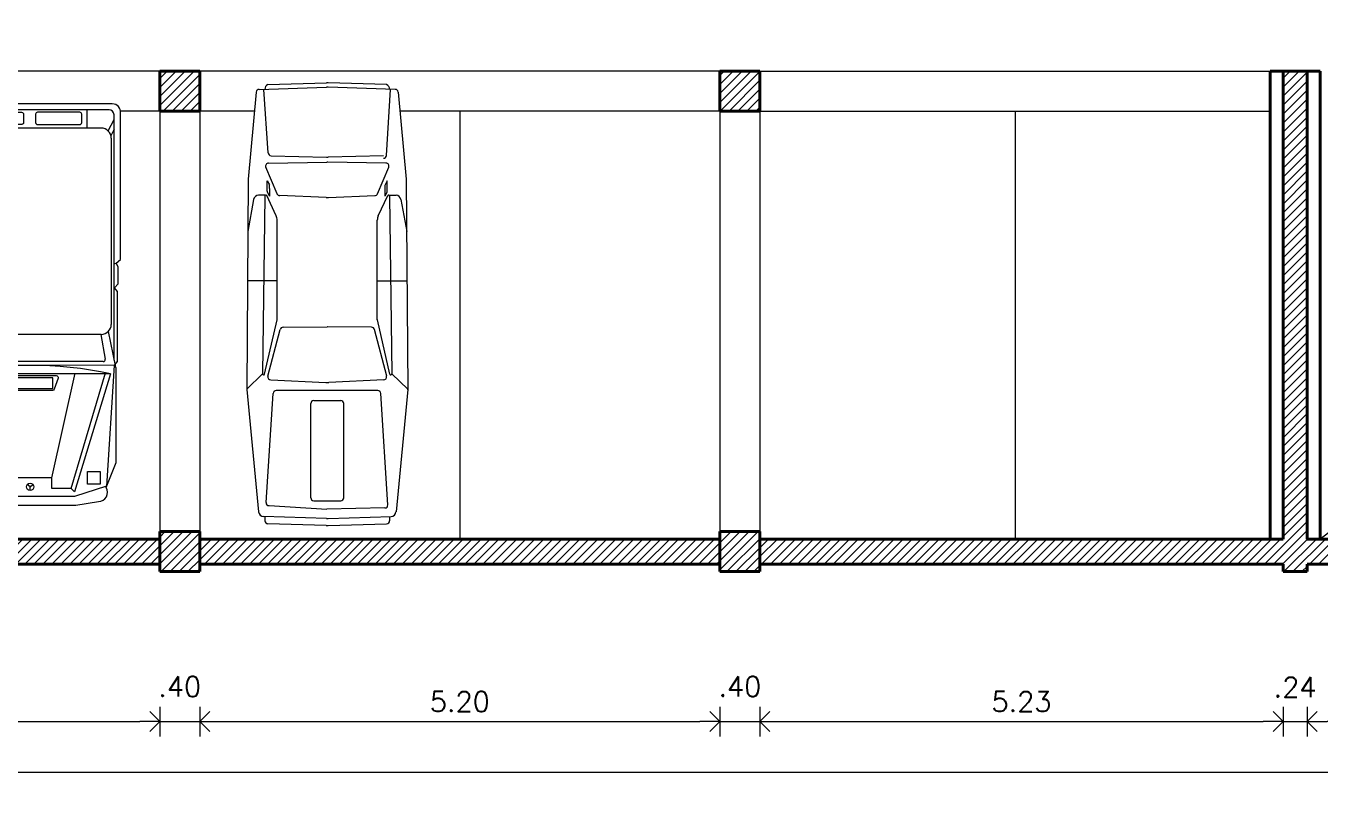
# Model space of a CAD drawing. Extents: x 952 to 1351, y -109 to 188.
# Drawn here: x 1105.23 to 1118.17, y 60.45 to 68.05 of the extents above; entities that cross this region are included whole.
import ezdxf

# ---------------------------------------------------------------- set-up
doc = ezdxf.new("R2010")
doc.units = 0
doc.header["$LTSCALE"] = 0.5
doc.layers.get('0').update_dxf_attribs({"linetype": 'CONTINUOUS'})
doc.layers.get('Defpoints').update_dxf_attribs({"linetype": 'CONTINUOUS'})
for name, color, linetype, lineweight in [('Acotaciones', 9, 'CONTINUOUS', 9), ('Detalles 01', 8, 'CONTINUOUS', 9), ('Muros corte', 7, 'CONTINUOUS', 40), ('Tratamiento pisos', 251, 'CONTINUOUS', 9), ('Vehículos', 155, 'CONTINUOUS', 13)]:
    doc.layers.add(name, color=color, linetype=linetype, lineweight=lineweight)
doc.styles.add('Texto 2 mm', font='simplex.shx', dxfattribs={"height": 0.2})
doc.dimstyles.new('Primera línea', dxfattribs={"dimscale": 0, "dimtxt": 0.2, "dimasz": 0.2, "dimexe": 0.15, "dimexo": 0, "dimgap": 0.1, "dimtad": 1, "dimzin": 4, "dimdsep": 46, "dimtxsty": 'Texto 2 mm', "dimblk": 'OPEN90', "dimcen": 2.5, "dimclrd": 256, "dimclre": 256, "dimclrt": 256, "dimadec": 0, "dimazin": 0, "dimtfac": 1, "dimtmove": 2, "dimatfit": 3, "dimldrblk": 'OPEN90', "dimfxl": 1, "dimtolj": 1, "dimtzin": 0, "dimlwd": -1, "dimlwe": -1, "dimarcsym": 0})
doc.dimstyles.new('Segunda línea', dxfattribs={"dimscale": 0, "dimtxt": 0.2, "dimasz": 0.2, "dimexe": 0.15, "dimexo": 0.5, "dimgap": 0.1, "dimtad": 1, "dimzin": 4, "dimdsep": 46, "dimtxsty": 'Texto 2 mm', "dimblk": 'OPEN90', "dimcen": 2.5, "dimclrd": 256, "dimclre": 256, "dimclrt": 256, "dimadec": 0, "dimazin": 0, "dimtfac": 1, "dimtmove": 2, "dimatfit": 3, "dimldrblk": 'OPEN90', "dimfxl": 1, "dimtolj": 1, "dimtzin": 0, "dimlwd": -1, "dimlwe": -1, "dimarcsym": 0})
pattern_1 = [(45, (60.324364, -0.67804), (-0.0449012806, 0.0449012806), [])]

# ---------------------------------------------------------------- blocks, each defined once
blk = doc.blocks.new('A$C30F00F99')
for p, q in [((0.065, 1.448), (0.065, 3.9)), ((1.704, 3.95), (0.115, 3.95)), ((1.754, 1.448), (1.754, 3.9)), ((1.626, 3.768), (0.193, 3.768)), ((0.093, 3.668), (0.093, 1.807)), ((1.726, 3.668), (1.726, 1.807)), ((0.122, 1.736), (0.054, 1.395)), ((0.198, 1.707), (0.152, 1.458)), ((1.626, 1.707), (0.193, 1.707)), ((1.621, 1.707), (1.667, 1.458)), ((1.697, 1.736), (1.765, 1.395)), ((1.647, 1.435), (0.172, 1.435)), ((1.765, 1.395), (0.056, 1.399)), ((0.495, 0.168), (0.152, 1.323)), ((1.134, 0.274), (1.367, 1.319)), ((1.326, 0.168), (1.669, 1.323)), ((1.72, 1.313), (1.36, 0.134)), ((1.144, 1.274), (0.676, 1.274)), ((0.676, 1.274), (0.676, 1.166)), ((0.676, 1.166), (1.144, 1.166)), ((1.144, 1.166), (1.144, 1.274)), ((0.33, 0.336), (0.205, 0.336)), ((0.205, 0.336), (0.205, 0.209)), ((0.33, 0.209), (0.33, 0.336)), ((1.134, 0.274), (0.687, 0.274)), ((1.134, 0.168), (1.134, 0.274)), ((1.489, 0.209), (1.489, 0.336)), ((1.489, 0.336), (1.614, 0.336)), ((1.614, 0.336), (1.614, 0.209)), ((0.205, 0.209), (0.33, 0.209)), ((0.915, 0.184), (0.885, 0.206)), ((0.915, 0.184), (0.944, 0.206)), ((0.915, 0.148), (0.915, 0.184)), ((1.326, 0.168), (1.134, 0.168)), ((1.36, 0.134), (1.326, 0.168)), ((1.614, 0.209), (1.489, 0.209))]:
    blk.add_line(p, q)
for points in [[(0, 3.918), (0, 2.454), (0.044, 2.417), (0.023, 2.383), (0.023, 2.211), (0.06, 2.172), (0.031, 2.135), (0.031, 1.436), (0.058, 1.402), (0.043, 1.368), (0.043, 0.425), (0.145, 0.177, 0.590762), (0.221, 0.036), (0.448, 0), (1.372, 0), (1.598, 0.036, 0.590762), (1.675, 0.177), (1.776, 0.425), (1.776, 1.368), (1.762, 1.402), (1.789, 1.436), (1.789, 2.135), (1.76, 2.172), (1.796, 2.211), (1.796, 2.383), (1.775, 2.417), (1.819, 2.454), (1.819, 3.918, 0.468554), (1.737, 4.009), (0.082, 4.009, 0.468554)], [(0.387, 3.906, -0.414214), (0.407, 3.926), (0.83, 3.926, -0.414214), (0.85, 3.906), (0.85, 3.823, -0.414214), (0.83, 3.803), (0.407, 3.803, -0.414214), (0.387, 3.823)], [(1.432, 3.906, 0.414214), (1.412, 3.926), (0.99, 3.926, 0.414214), (0.97, 3.906), (0.97, 3.823, 0.414214), (0.99, 3.803), (1.412, 3.803, 0.414214), (1.432, 3.823)], [(0.645, 1.295), (0.841, 1.295), (0.98, 1.295), (1.176, 1.295, -0.515671), (1.195, 1.269), (1.157, 1.159, -0.319548), (1.138, 1.145), (0.962, 1.145), (0.859, 1.145), (0.683, 1.145, -0.319548), (0.664, 1.159), (0.626, 1.269, -0.515671)]]:
    blk.add_lwpolyline(points, format="xyb", close=True)
for points in [[(1.485, 3.768), (1.485, 3.95)], [(1.695, 3.74), (1.754, 3.855)], [(1.754, 3.688), (1.754, 3.756), (1.723, 3.692)], [(1.754, 2.412), (1.775, 2.417)], [(0.064, 1.395), (0.141, 0.189), (0.461, 0.086)], [(0.101, 1.313), (0.461, 0.134), (0.495, 0.168), (0.687, 0.168), (0.687, 0.274), (0.454, 1.319)], [(1.72, 1.313), (0.101, 1.313)], [(1.757, 1.395), (1.68, 0.189), (1.36, 0.086)], [(1.36, 0.086), (0.461, 0.086)]]:
    blk.add_lwpolyline(points)
blk.add_lwpolyline([(1.72, 1.313, 0.103517), (0.101, 1.313, -1.887166)], format="xyb")
blk.add_circle((0.915, 0.184), 0.0367)
for centre, radius, start, end in [((0.115, 3.9), 0.05, 90, 180), ((1.704, 3.9), 0.05, 0, 90), ((0.193, 3.668), 0.1, 90, 180), ((1.626, 3.668), 0.1, 0, 90), ((0.193, 1.807), 0.1, 180, 270), ((1.626, 1.807), 0.1, 270, 0), ((0.172, 1.455), 0.02, 169.5085, 270), ((1.647, 1.455), 0.02, 270, 10.4915)]:
    blk.add_arc(centre, radius, start, end)
blk = doc.blocks.new('R12 planta')
for p, q in [((-1.058, 0.826), (-2.28, 0.709)), ((1.041, 0.813), (-1.055, 0.826)), ((-0.901, 0.668), (-1.053, 0.826)), ((0.027, 0.523), (0.027, 0.819)), ((0.843, 0.758), (0.52, 0.816)), ((1.915, 0.732), (1.043, 0.812)), ((-2.345, 0.031), (-2.325, 0.659)), ((-0.903, 0.648), (-0.362, 0.523)), ((0.876, 0.646), (-0.901, 0.668)), ((0.884, 0.646), (0.884, 0.709)), ((1.307, 0.614), (1.942, 0.655)), ((1.942, 0.702), (1.963, 0.031)), ((-2.417, 0.032), (-2.398, 0.616)), ((-2.325, 0.646), (-2.368, 0.646)), ((-2.217, 0.604), (-2.254, 0.025)), ((-2.187, 0.634), (-1.097, 0.563)), ((-1.068, -0.483), (-1.068, 0.533)), ((-0.96, 0.587), (-0.986, 0.036)), ((-0.924, 0.616), (-0.459, 0.494)), ((-0.36, 0.523), (0.635, 0.523)), ((0.678, 0.532), (0.88, 0.627)), ((0.912, 0.619), (0.873, 0.598)), ((0.951, 0.598), (0.873, 0.598)), ((0.898, 0.524), (1.165, 0.637)), ((0.926, 0.623), (1.028, 0.623)), ((1.028, 0.623), (0.989, 0.601)), ((1.206, 0.609), (1.215, 0.027)), ((1.279, 0.584), (1.263, 0.031)), ((1.99, 0.616), (2.008, 0.031)), ((-0.435, 0.464), (-0.432, 0.024)), ((0.861, 0.034), (0.88, 0.497)), ((-2.169, 0.157), (-2.169, -0.112)), ((-2.139, 0.187), (-1.198, 0.187)), ((-1.168, 0.157), (-1.168, -0.112)), ((-2.417, 0.013), (-2.398, -0.571)), ((-2.345, 0.013), (-2.325, -0.615)), ((-2.241, -0.554), (-2.254, 0.025)), ((-0.96, -0.542), (-0.986, 0.008)), ((-0.435, -0.42), (-0.432, 0.02)), ((0.861, 0.01), (0.88, -0.452)), ((1.206, -0.565), (1.215, 0.018)), ((1.279, -0.539), (1.263, 0.014)), ((1.942, -0.658), (1.963, 0.013)), ((1.99, -0.571), (2.008, 0.013)), ((-2.139, -0.142), (-1.198, -0.142)), ((-2.211, -0.584), (-1.097, -0.513)), ((-0.924, -0.572), (-0.459, -0.449)), ((-0.903, -0.604), (-0.362, -0.479)), ((-0.36, -0.478), (0.635, -0.478)), ((0.027, -0.478), (0.027, -0.775)), ((0.678, -0.488), (0.88, -0.582)), ((0.898, -0.48), (1.165, -0.592)), ((-2.325, -0.601), (-2.368, -0.601)), ((-0.901, -0.624), (-1.053, -0.782)), ((0.876, -0.601), (-0.901, -0.624)), ((0.912, -0.575), (0.873, -0.553)), ((0.951, -0.553), (0.873, -0.553)), ((0.884, -0.601), (0.884, -0.665)), ((0.926, -0.578), (1.028, -0.578)), ((1.028, -0.578), (0.989, -0.557)), ((1.282, -0.569), (1.942, -0.611)), ((-1.058, -0.782), (-2.28, -0.665)), ((1.041, -0.768), (-1.055, -0.782)), ((0.843, -0.714), (0.52, -0.772)), ((1.915, -0.688), (1.043, -0.768))]:
    blk.add_line(p, q)
for centre, radius, start, end in [((-1.056, 0.796), 0.03, 89.6203, 95.4727), ((1.04, 0.783), 0.03, 84.7226, 89.6203), ((-2.275, 0.659), 0.05, 95.4727, 180), ((-0.901, 0.658), 0.01, 90, 258.9881), ((0.834, 0.709), 0.05, 0, 79.9012), ((1.912, 0.702), 0.03, 0, 84.7226), ((-2.368, 0.616), 0.03, 90, 180), ((-2.187, 0.604), 0.03, 90, 180), ((-1.098, 0.533), 0.03, 0, 86.3747), ((-0.93, 0.587), 0.03, 78.6827, 180), ((-0.357, 0.553), 0.03, 258.9881, 270), ((-0.36, 0.533), 0.01, 256.9832, 270), ((0.635, 0.623), 0.1, 270, 295.0315), ((0.876, 0.636), 0.01, 295.0315, 90), ((0.91, 0.497), 0.03, 112.8473, 180), ((0.926, 0.593), 0.03, 90, 117.7651), ((0.952, 0.802), 0.204, 269.9335, 280.5642), ((1.176, 0.609), 0.03, 0, 112.8473), ((1.309, 0.584), 0.03, 93.6171, 180), ((1.944, 0.596), 0.0501, 23.6099, 92.4957), ((-0.465, 0.464), 0.03, 0, 78.6827), ((-2.139, 0.157), 0.03, 90, 180), ((-1.198, 0.157), 0.03, 0, 90), ((-2.117, 0.022), 0.3, 178.1825, 181.8175), ((-2.045, 0.022), 0.3, 178.2216, 181.7784), ((-0.686, 0.022), 0.3, 177.2761, 182.7239), ((-0.732, 0.022), 0.3, 359.5958, 0.4042), ((1.161, 0.022), 0.3, 177.6755, 182.3245), ((0.915, 0.022), 0.3, 359.1475, 0.8525), ((1.563, 0.022), 0.3, 178.3902, 181.6098), ((1.663, 0.022), 0.3, 358.2407, 1.7593), ((1.708, 0.022), 0.3, 358.2407, 1.7593), ((-2.139, -0.112), 0.03, 180, 270), ((-1.198, -0.112), 0.03, 270, 0), ((-1.098, -0.483), 0.03, 273.6253, 0), ((-0.465, -0.42), 0.03, 281.3173, 0), ((-0.357, -0.508), 0.03, 90, 101.0119), ((-0.36, -0.488), 0.01, 90, 103.0168), ((0.635, -0.578), 0.1, 64.9685, 90), ((0.91, -0.452), 0.03, 180, 247.1527), ((-2.368, -0.571), 0.03, 180, 270), ((-2.275, -0.615), 0.05, 180, 264.5273), ((-2.211, -0.554), 0.03, 180, 270), ((-0.93, -0.542), 0.03, 180, 281.3173), ((-0.901, -0.614), 0.01, 101.0119, 270), ((0.876, -0.591), 0.01, 270, 64.9685), ((0.926, -0.548), 0.03, 242.2349, 270), ((0.952, -0.757), 0.204, 79.4358, 90.0665), ((1.176, -0.565), 0.03, 247.1527, 0), ((1.283, -0.539), 0.03, 180, 266.3829), ((1.944, -0.551), 0.0501, 267.5043, 336.3901), ((0.834, -0.665), 0.05, 280.0988, 0), ((1.04, -0.738), 0.03, 270.3797, 275.2774), ((1.912, -0.658), 0.03, 275.2774, 0), ((-1.056, -0.752), 0.03, 264.5273, 270.3797)]:
    blk.add_arc(centre, radius, start, end)
blk = doc.blocks.new('_Open90')
at = {"color": 0, "linetype": 'ByBlock', "lineweight": -2}
for p, q in [((0, 0), (-1, 0)), ((-0.5, 0.5), (0, 0)), ((0, 0), (-0.5, -0.5))]:
    blk.add_line(p, q, dxfattribs=at)
blk = doc.blocks.new('*D471')
at = {"layer": 'Acotaciones', "transparency": 16777216}
for p, q in [((1101.47, 61.252), (1101.47, 60.953)), ((1106.57, 61.252), (1106.57, 60.953)), ((1101.67, 61.103), (1106.37, 61.103))]:
    blk.add_line(p, q, dxfattribs=at)
at = {"layer": 'Defpoints', "color": 0, "transparency": 16777216}
for p in [(1101.47, 61.252), (1106.57, 61.252), (1106.57, 61.103)]:
    blk.add_point(p, dxfattribs=at)
at = {"layer": 'Acotaciones', "transparency": 16777216, "xscale": 0.2, "yscale": 0.2, "zscale": 0.2, "rotation": 180}
blk.add_blockref('_Open90', (1101.47, 61.103), dxfattribs=at)
at = {"layer": 'Acotaciones', "transparency": 16777216, "xscale": 0.2, "yscale": 0.2, "zscale": 0.2}
blk.add_blockref('_Open90', (1106.57, 61.103), dxfattribs=at)
at = {"layer": 'Acotaciones', "transparency": 16777216, "insert": (1104.02, 61.303), "char_height": 0.2, "attachment_point": 5, "style": 'Texto 2 mm'}
blk.add_mtext('\\A1;5.10', dxfattribs=at)
blk = doc.blocks.new('*D472')
at = {"layer": 'Acotaciones', "transparency": 16777216}
for p, q in [((1106.97, 61.252), (1106.97, 60.953)), ((1112.17, 61.252), (1112.17, 60.953)), ((1107.17, 61.103), (1111.97, 61.103))]:
    blk.add_line(p, q, dxfattribs=at)
at = {"layer": 'Defpoints', "color": 0, "transparency": 16777216}
for p in [(1106.97, 61.252), (1112.17, 61.252), (1112.17, 61.103)]:
    blk.add_point(p, dxfattribs=at)
at = {"layer": 'Acotaciones', "transparency": 16777216, "xscale": 0.2, "yscale": 0.2, "zscale": 0.2, "rotation": 180}
blk.add_blockref('_Open90', (1106.97, 61.103), dxfattribs=at)
at = {"layer": 'Acotaciones', "transparency": 16777216, "xscale": 0.2, "yscale": 0.2, "zscale": 0.2}
blk.add_blockref('_Open90', (1112.17, 61.103), dxfattribs=at)
at = {"layer": 'Acotaciones', "transparency": 16777216, "insert": (1109.57, 61.303), "char_height": 0.2, "attachment_point": 5, "style": 'Texto 2 mm'}
blk.add_mtext('\\A1;5.20', dxfattribs=at)
blk = doc.blocks.new('*D473')
at = {"layer": 'Acotaciones', "transparency": 16777216}
for p, q in [((1112.57, 61.252), (1112.57, 60.953)), ((1117.8, 61.252), (1117.8, 60.953)), ((1112.77, 61.103), (1117.6, 61.103))]:
    blk.add_line(p, q, dxfattribs=at)
at = {"layer": 'Defpoints', "color": 0, "transparency": 16777216}
for p in [(1112.57, 61.252), (1117.8, 61.252), (1117.8, 61.103)]:
    blk.add_point(p, dxfattribs=at)
at = {"layer": 'Acotaciones', "transparency": 16777216, "xscale": 0.2, "yscale": 0.2, "zscale": 0.2, "rotation": 180}
blk.add_blockref('_Open90', (1112.57, 61.103), dxfattribs=at)
at = {"layer": 'Acotaciones', "transparency": 16777216, "xscale": 0.2, "yscale": 0.2, "zscale": 0.2}
blk.add_blockref('_Open90', (1117.8, 61.103), dxfattribs=at)
at = {"layer": 'Acotaciones', "transparency": 16777216, "insert": (1115.185, 61.303), "char_height": 0.2, "attachment_point": 5, "style": 'Texto 2 mm'}
blk.add_mtext('\\A1;5.23', dxfattribs=at)
blk = doc.blocks.new('*D474')
at = {"layer": 'Acotaciones', "transparency": 16777216}
for p, q in [((1118.04, 61.252), (1118.04, 60.953)), ((1123.92, 61.252), (1123.92, 60.953)), ((1123.72, 61.103), (1118.24, 61.103))]:
    blk.add_line(p, q, dxfattribs=at)
at = {"layer": 'Defpoints', "color": 0, "transparency": 16777216}
for p in [(1118.04, 61.252), (1123.92, 61.252), (1118.04, 61.103)]:
    blk.add_point(p, dxfattribs=at)
at = {"layer": 'Acotaciones', "transparency": 16777216, "xscale": 0.2, "yscale": 0.2, "zscale": 0.2, "rotation": 180}
blk.add_blockref('_Open90', (1118.04, 61.103), dxfattribs=at)
at = {"layer": 'Acotaciones', "transparency": 16777216, "xscale": 0.2, "yscale": 0.2, "zscale": 0.2}
blk.add_blockref('_Open90', (1123.92, 61.103), dxfattribs=at)
at = {"layer": 'Acotaciones', "transparency": 16777216, "insert": (1120.98, 61.303), "char_height": 0.2, "attachment_point": 5, "style": 'Texto 2 mm'}
blk.add_mtext('\\A1;5.88', dxfattribs=at)
blk = doc.blocks.new('*D475')
at = {"layer": 'Acotaciones', "transparency": 16777216}
for p, q in [((1084.5, 60.752), (1084.5, 60.449)), ((1124.17, 60.752), (1124.17, 60.449)), ((1084.7, 60.599), (1123.97, 60.599))]:
    blk.add_line(p, q, dxfattribs=at)
at = {"layer": 'Defpoints', "color": 0, "transparency": 16777216}
for p in [(1084.5, 61.252), (1124.17, 61.252), (1124.17, 60.599)]:
    blk.add_point(p, dxfattribs=at)
at = {"layer": 'Acotaciones', "transparency": 16777216, "xscale": 0.2, "yscale": 0.2, "zscale": 0.2, "rotation": 180}
blk.add_blockref('_Open90', (1084.5, 60.599), dxfattribs=at)
at = {"layer": 'Acotaciones', "transparency": 16777216, "xscale": 0.2, "yscale": 0.2, "zscale": 0.2}
blk.add_blockref('_Open90', (1124.17, 60.599), dxfattribs=at)
at = {"layer": 'Acotaciones', "transparency": 16777216, "insert": (1104.335, 60.799), "char_height": 0.2, "attachment_point": 5, "style": 'Texto 2 mm'}
blk.add_mtext('\\A1;39.67', dxfattribs=at)

msp = doc.modelspace()

# ---------------------------------------------------------------- hatches: boundary and pattern name
at = {"layer": 'Detalles 01'}
h = msp.add_hatch(dxfattribs=at)
h.set_pattern_fill('ANSI31,_O', color=256, scale=0.02)
h.set_pattern_definition(pattern_1)
h.paths.add_polyline_path([(1124.17, 70.602), (1123.92, 70.602), (1123.92, 62.927), (1118.04, 62.927), (1118.04, 67.602), (1117.8, 67.602), (1117.8, 62.927), (1112.57, 62.927), (1112.57, 62.677), (1117.8, 62.677), (1117.8, 62.602), (1118.04, 62.602), (1118.04, 62.677), (1124.17, 62.677)])
h.paths.add_polyline_path([(1124.17, 81.602), (1098.47, 81.602), (1098.47, 81.402), (1123.92, 81.402), (1123.92, 70.602), (1124.17, 70.602)])
h = msp.add_hatch(dxfattribs=at)
h.set_pattern_fill('ANSI31,_O', color=256, scale=0.02)
h.set_pattern_definition(pattern_1)
h.paths.add_polyline_path([(1095.72, 62.927), (1095.72, 67.602), (1095.47, 67.602), (1095.47, 62.927), (1090.37, 62.927), (1090.37, 62.677), (1095.47, 62.677), (1095.47, 62.602), (1095.72, 62.602), (1095.72, 62.677), (1097.47, 62.677), (1097.47, 62.927)])
h.paths.add_polyline_path([(1101.47, 62.927), (1101.47, 67.602), (1101.22, 67.602), (1101.22, 62.927), (1097.47, 62.927), (1097.47, 62.677), (1101.22, 62.677), (1101.22, 62.602), (1101.47, 62.602), (1101.47, 62.677), (1106.57, 62.677), (1106.57, 62.927)])
h = msp.add_hatch(dxfattribs=at)
h.set_pattern_fill('ANSI31,_O', color=256, scale=0.02)
h.set_pattern_definition(pattern_1)
h.paths.add_polyline_path([(1106.97, 67.602), (1106.57, 67.602), (1106.57, 67.202), (1106.97, 67.202)])
h = msp.add_hatch(dxfattribs=at)
h.set_pattern_fill('ANSI31,_O', color=256, scale=0.02)
h.set_pattern_definition(pattern_1)
h.paths.add_polyline_path([(1112.17, 67.602), (1112.17, 67.202), (1112.57, 67.202), (1112.57, 67.602)])
h = msp.add_hatch(dxfattribs=at)
h.set_pattern_fill('ANSI31,_O', color=256, scale=0.02)
h.set_pattern_definition(pattern_1)
h.paths.add_polyline_path([(1106.97, 62.602), (1106.97, 63.002), (1106.57, 63.002), (1106.57, 62.602)])
h = msp.add_hatch(dxfattribs=at)
h.set_pattern_fill('ANSI31,_O', color=256, scale=0.02)
h.set_pattern_definition(pattern_1)
h.paths.add_polyline_path([(1112.17, 62.927), (1106.97, 62.927), (1106.97, 62.677), (1112.17, 62.677)])
h = msp.add_hatch(dxfattribs=at)
h.set_pattern_fill('ANSI31,_O', color=256, scale=0.02)
h.set_pattern_definition(pattern_1)
h.paths.add_polyline_path([(1112.57, 63.002), (1112.17, 63.002), (1112.17, 62.602), (1112.57, 62.602)])

# ---------------------------------------------------------------- linework, layer by layer
at = {"layer": 'Acotaciones'}
for p, q in [((1106.57, 61.252), (1106.57, 60.953)), ((1106.97, 61.252), (1106.97, 60.953)), ((1112.17, 61.252), (1112.17, 60.953)), ((1112.57, 61.252), (1112.57, 60.953)), ((1117.8, 61.252), (1117.8, 60.953)), ((1118.04, 61.252), (1118.04, 60.953)), ((1106.57, 61.103), (1106.97, 61.103)), ((1112.17, 61.103), (1112.57, 61.103)), ((1117.8, 61.103), (1118.04, 61.103))]:
    msp.add_line(p, q, dxfattribs=at)
at = {"layer": 'Detalles 01'}
msp.add_line((1120.43, 64.627), (1118.17, 62.927), dxfattribs=at)
at = {"layer": 'Muros corte'}
for p, q in [((1106.97, 67.602), (1106.57, 67.602)), ((1106.57, 67.202), (1106.57, 67.602)), ((1106.97, 67.202), (1106.97, 67.602)), ((1112.57, 67.602), (1112.17, 67.602)), ((1112.17, 67.202), (1112.17, 67.602)), ((1112.57, 67.202), (1112.57, 67.602)), ((1118.17, 67.602), (1117.67, 67.602)), ((1117.67, 62.927), (1117.67, 67.602)), ((1117.8, 62.927), (1117.8, 67.602)), ((1118.04, 67.602), (1118.04, 62.927)), ((1118.17, 67.602), (1118.17, 62.927)), ((1106.97, 67.202), (1106.57, 67.202)), ((1112.57, 67.202), (1112.17, 67.202)), ((1101.47, 62.927), (1106.57, 62.927)), ((1106.97, 63.002), (1106.57, 63.002)), ((1106.57, 62.602), (1106.57, 63.002)), ((1106.97, 63.002), (1106.97, 62.602)), ((1112.17, 62.927), (1106.97, 62.927)), ((1112.57, 63.002), (1112.17, 63.002)), ((1112.17, 62.602), (1112.17, 63.002)), ((1112.57, 62.602), (1112.57, 63.002)), ((1117.8, 62.927), (1112.57, 62.927)), ((1118.04, 62.927), (1123.92, 62.927)), ((1101.47, 62.677), (1106.57, 62.677)), ((1112.17, 62.677), (1106.97, 62.677)), ((1117.8, 62.677), (1112.57, 62.677)), ((1117.8, 62.602), (1117.8, 62.677)), ((1118.04, 62.677), (1124.17, 62.677)), ((1118.04, 62.677), (1118.04, 62.602)), ((1106.97, 62.602), (1106.57, 62.602)), ((1112.57, 62.602), (1112.17, 62.602)), ((1118.04, 62.602), (1117.8, 62.602)), ((1117.995, 62.602), (1117.845, 62.602))]:
    msp.add_line(p, q, dxfattribs=at)
at = {"layer": 'Tratamiento pisos'}
for p, q in [((1106.57, 67.602), (1101.47, 67.602)), ((1112.17, 67.602), (1106.97, 67.602)), ((1112.57, 67.602), (1117.67, 67.602)), ((1106.57, 67.202), (1106.179, 67.202)), ((1106.57, 67.202), (1106.57, 63.002)), ((1106.97, 67.202), (1106.97, 63.002)), ((1107.518, 67.202), (1106.97, 67.202)), ((1112.17, 67.202), (1108.973, 67.202)), ((1109.57, 67.202), (1109.57, 62.927)), ((1112.17, 67.202), (1112.17, 63.002)), ((1112.57, 67.202), (1117.67, 67.202)), ((1112.57, 67.202), (1112.57, 63.002)), ((1115.12, 67.202), (1115.12, 62.927))]:
    msp.add_line(p, q, dxfattribs=at)

# ---------------------------------------------------------------- block references
at = {"layer": 'Vehículos', "rotation": 89.99999999999999}
msp.add_blockref('R12 planta', (1108.267, 65.479), dxfattribs=at)
at = {"layer": 'Vehículos', "linetype": 'Continuous'}
msp.add_blockref('A$C30F00F99', (1104.359, 63.266), dxfattribs=at)

# ---------------------------------------------------------------- texts
at = {"layer": 'Acotaciones', "char_height": 0.2, "attachment_point": 5, "style": 'Texto 2 mm'}
for s, insert in [('\\A1;.40', (1106.77, 61.453)), ('\\A1;.40', (1112.37, 61.454)), ('\\A1;.24', (1117.92, 61.448))]:
    msp.add_mtext(s, dxfattribs=dict(at, insert=insert))

# ---------------------------------------------------------------- dimensions: what is measured, and where the dimension line sits
at = {"layer": 'Acotaciones'}
for base, p1, p2, dimstyle, picture, middle in [((1106.57, 61.103), (1101.47, 61.252), (1106.57, 61.252), 'Primera línea', '*D471', (1104.02, 61.303)), ((1112.17, 61.103), (1106.97, 61.252), (1112.17, 61.252), 'Primera línea', '*D472', (1109.57, 61.303)), ((1117.8, 61.103), (1112.57, 61.252), (1117.8, 61.252), 'Primera línea', '*D473', (1115.185, 61.303)), ((1118.04, 61.103), (1123.92, 61.252), (1118.04, 61.252), 'Primera línea', '*D474', (1120.98, 61.303)), ((1124.17, 60.599), (1084.5, 61.252), (1124.17, 61.252), 'Segunda línea', '*D475', (1104.335, 60.799))]:
    dim = msp.add_linear_dim(base=base, p1=p1, p2=p2, dimstyle=dimstyle, override={"dimscale": 1}, dxfattribs=at)
    dim.commit()
    dim.dimension.update_dxf_attribs({"geometry": picture, "text_midpoint": middle})

doc.saveas('drawing.dxf')
